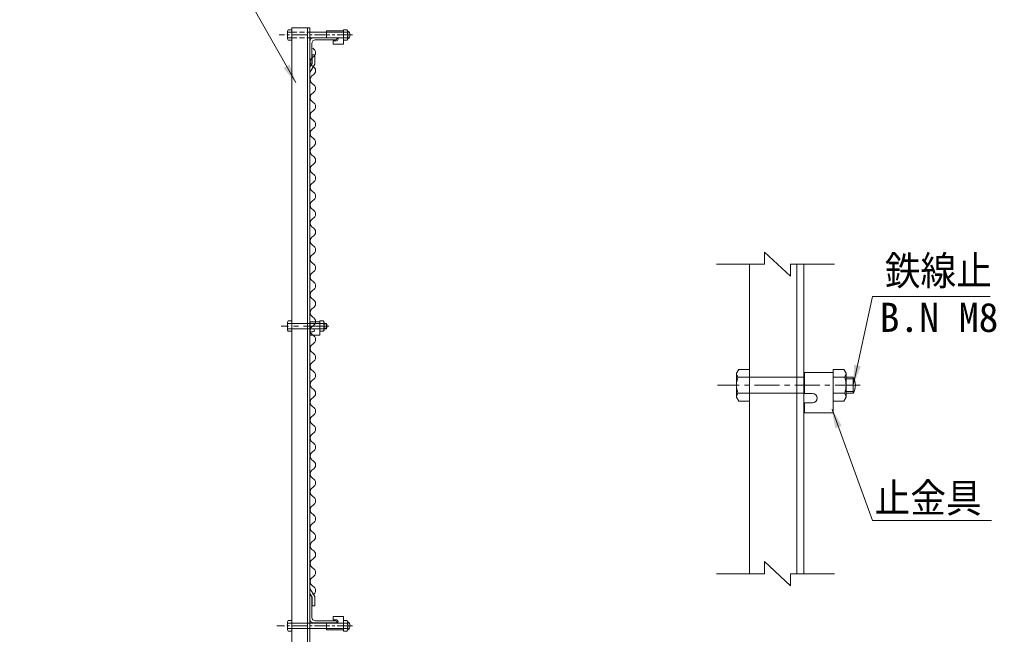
# Model space of a CAD drawing. Units: millimetres, scale not verified. Extents: x -4455 to 4455, y -3150 to 3150.
# Drawn here: x -49 to 1405, y 508 to 1422 of the extents above; entities that cross this region are included whole.
import ezdxf
from ezdxf.enums import TextEntityAlignment as Align

# ---------------------------------------------------------------- set-up
doc = ezdxf.new("R2010")
doc.units = ezdxf.units.MM
doc.header["$LTSCALE"] = 30
for name, pattern in [('DASHED', [7.5, 6, -1.5]), ('USER1', [2, 1.25, -0.25, 0.25, -0.25]), ('USER2', [1.125, 0.75, -0.125, 0.125, -0.125]), ('USER3', [0.375, 0.25, -0.125])]:
    doc.linetypes.add(name, pattern=pattern)
for name, color, linetype, lineweight in [('0-2_6文字', 7, 'Continuous', 9), ('0-5_1部材', 7, 'Continuous', 18), ('0-8_8部品', 7, 'Continuous', 9), ('0-A_2網', 4, 'Continuous', 18), ('0-B_AMI', 3, 'Continuous', 18), ('0-C_7詳細', 7, 'Continuous', 18)]:
    doc.layers.add(name, color=color, linetype=linetype, lineweight=lineweight)
doc.styles.add('ＭＳ ゴシック', font='')
doc.styles.get('ＭＳ ゴシック').set_extended_font_data('MS Gothic')

# ---------------------------------------------------------------- blocks, each defined once
blk = doc.blocks.new('NAMIX5')
at = {"layer": '0-B_AMI'}
for centre, start, end in [((53.3, -300), 118.07249, 241.92751), ((-53.3, -100), 298.07249, 61.92751), ((-53.3, -500), 298.07249, 61.92751), ((53.3, -700), 118.07249, 241.92751), ((-53.3, -900), 298.07249, 61.92751), ((53.3, -1100), 118.07249, 241.92751), ((-53.3, -1300), 298.07249, 61.92751), ((53.3, -1500), 118.07249, 241.92751), ((-53.3, -1700), 298.07249, 61.92751), ((53.3, -1900), 118.07249, 241.92751)]:
    blk.add_arc(centre, 113.3, start, end, dxfattribs=at)
blk = doc.blocks.new('NAMIX13')
at = {"layer": '0-B_AMI'}
for centre, start, end in [((-106.7, -200), 298.07249, 61.92751), ((106.7, -600), 118.07249, 241.92751), ((-106.7, -1000), 298.07249, 61.92751), ((106.7, -1400), 118.07249, 241.92751), ((-106.7, -1800), 298.07249, 61.92751), ((106.7, -2200), 118.07249, 241.92751), ((-106.7, -2600), 298.07249, 61.92751), ((106.7, -3000), 118.07249, 241.92751), ((-106.7, -3400), 298.07249, 61.92751), ((106.7, -3800), 118.07249, 241.92751), ((-106.7, -4200), 298.07249, 61.92751), ((106.7, -4600), 118.07249, 241.92751), ((106.7, -5400), 118.07249, 241.92751), ((-106.7, -5000), 298.07249, 61.92751), ((-106.7, -5800), 298.07249, 61.92751), ((106.7, -6200), 118.07249, 241.92751), ((-106.7, -6600), 298.07249, 61.92751), ((106.7, -7000), 118.07249, 241.92751), ((-106.7, -7400), 298.07249, 61.92751), ((106.7, -7800), 118.07249, 241.92751), ((-106.7, -8200), 298.07249, 61.92751), ((106.7, -8600), 118.07249, 241.92751)]:
    blk.add_arc(centre, 226.7, start, end, dxfattribs=at)
blk = doc.blocks.new('NAMI')
at = {"layer": '0-B_AMI'}
for centre, start, end in [((-106.7, -200), 298.07249, 61.92751), ((106.7, -600), 118.07249, 241.92751)]:
    blk.add_arc(centre, 226.7, start, end, dxfattribs=at)

msp = doc.modelspace()

# ---------------------------------------------------------------- linework, layer by layer
at = {"layer": '0-2_6文字'}
msp.add_lwpolyline([(-49.09, 1529.1), (248.59, 1529.1), (362.12, 1328.55)], dxfattribs=at)
msp.add_solid([(363.11, 1326.81), (343.79, 1350.35), (352.86, 1355.49)], dxfattribs=at)
at = {"layer": '0-5_1部材', "color": 1, "linetype": 'USER2'}
for p, q in [((446.5, 1399.37), (337.59, 1399.37)), ((446.5, 520.47), (333.88, 520.47))]:
    msp.add_line(p, q, dxfattribs=at)
at = {"layer": '0-5_1部材', "lineweight": 9}
for p, q in [((356.27, 1409.92), (356.27, 289.92)), ((356.27, 1409.92), (383.27, 1409.92)), ((379.77, 1409.92), (379.77, 289.92)), ((383.27, 1409.92), (383.27, 289.92)), ((383.27, 1354.92), (383.27, 1389.92)), ((386.27, 1356.92), (386.27, 1386.92)), ((388.27, 1394.92), (423.27, 1394.92)), ((391.27, 1391.92), (421.27, 1391.92)), ((423.27, 1394.92), (423.27, 1393.92)), ((390.55, 1369.89), (386.55, 1369.89)), ((386.55, 1369.89), (386.55, 1356.89)), ((390.55, 1369.89), (390.55, 1355.78)), ((383.27, 1351.48), (386.55, 1356.89)), ((383.27, 1343.77), (390.55, 1355.78)), ((383.27, 1354.92), (384.27, 1354.92)), ((383.27, 576), (390.57, 564.04)), ((383.27, 569.92), (383.27, 529.92)), ((383.27, 568.32), (386.57, 562.91)), ((383.27, 529.92), (383.27, 564.92)), ((383.27, 564.92), (384.27, 564.92)), ((386.27, 532.92), (386.27, 562.92)), ((386.57, 549.91), (386.57, 562.91)), ((390.57, 549.91), (390.57, 564.04)), ((390.57, 549.91), (386.57, 549.91)), ((349.87, 526.39), (350.98, 528.31)), ((349.87, 514.55), (349.87, 526.39)), ((350.56, 524.47), (356.27, 524.47)), ((350.98, 528.31), (356.27, 528.31)), ((356.27, 512.63), (356.27, 528.31)), ((378.37, 524.47), (433.08, 524.47)), ((423.27, 524.92), (388.27, 524.92)), ((421.27, 527.92), (391.27, 527.92)), ((408.08, 524.65), (422.83, 524.65)), ((408.08, 514.15), (408.08, 524.65)), ((418.08, 529.15), (418.08, 534.15)), ((418.08, 534.15), (433.08, 534.15)), ((418.08, 529.15), (422.83, 529.15)), ((423.27, 524.92), (423.27, 525.92)), ((433.08, 514.15), (433.08, 534.15)), ((433.08, 528.31), (433.08, 512.63)), ((438.37, 528.31), (433.08, 528.31)), ((438.8, 524.47), (433.08, 524.47)), ((439.48, 526.39), (438.37, 528.31)), ((350.56, 516.47), (356.27, 516.47)), ((383.27, 516.47), (437.99, 516.47)), ((408.08, 514.15), (433.08, 514.15)), ((438.8, 516.47), (433.08, 516.47)), ((438.37, 512.63), (433.08, 512.63))]:
    msp.add_line(p, q, dxfattribs=at)
at = {"layer": '0-5_1部材', "color": 3, "linetype": 'DASHED'}
for p, q in [((408.08, 1403.69), (433.08, 1403.69)), ((356.27, 970.35), (397.81, 970.35)), ((356.27, 962.35), (397.81, 962.35)), ((356.27, 524.47), (383.27, 524.47)), ((356.27, 516.47), (383.27, 516.47)), ((408.08, 516.15), (433.08, 516.15))]:
    msp.add_line(p, q, dxfattribs=at)
at = {"layer": '0-5_1部材', "color": 1, "linetype": 'USER1'}
msp.add_line((411.23, 966.35), (340.4, 966.35), dxfattribs=at)
at = {"layer": '0-5_1部材', "color": 3}
for p, q in [((349.87, 972.27), (350.98, 974.19)), ((349.87, 960.43), (349.87, 972.27)), ((350.56, 970.35), (356.27, 970.35)), ((350.56, 962.35), (356.27, 962.35)), ((350.98, 974.19), (356.27, 974.19)), ((356.27, 958.51), (356.27, 974.19)), ((383.61, 972.67), (383.61, 962.17)), ((383.61, 972.67), (397.81, 972.67)), ((383.61, 962.17), (387.56, 962.17)), ((397.81, 958.51), (397.81, 974.19)), ((397.81, 972.67), (397.81, 952.67)), ((403.53, 970.35), (397.81, 970.35)), ((403.53, 962.35), (397.81, 962.35)), ((404.21, 960.43), (403.1, 958.51)), ((404.21, 960.43), (404.21, 972.27)), ((404.21, 970.35), (407.77, 970.35)), ((404.21, 969.55), (408.17, 969.55)), ((404.21, 963.15), (408.17, 963.15)), ((404.21, 962.35), (407.77, 962.35)), ((407.77, 962.35), (407.77, 970.35)), ((383.61, 957.67), (387.56, 957.67)), ((383.61, 957.67), (383.61, 952.67)), ((383.61, 952.67), (397.81, 952.67)), ((403.1, 958.51), (397.81, 958.51))]:
    msp.add_line(p, q, dxfattribs=at)
for points in [[(349.87, 960.43), (350.98, 958.51), (356.27, 958.51)], [(404.21, 972.27), (403.1, 974.19), (397.81, 974.19)]]:
    msp.add_lwpolyline(points, dxfattribs=at)
at = {"layer": '0-5_1部材', "lineweight": 9}
for points in [[(439.48, 526.39), (439.48, 514.55), (438.37, 512.63)], [(349.87, 514.55), (350.98, 512.63), (356.27, 512.63)]]:
    msp.add_lwpolyline(points, dxfattribs=at)
for centre, radius, start, end in [((436.33, 1399.37), 6.71, 298.05542, 61.94458), ((388.27, 1389.92), 5, 90, 180), ((391.27, 1386.92), 5, 90, 180), ((421.27, 1393.92), 2, 270, 0), ((384.27, 1356.92), 2, 270, 0), ((384.27, 562.92), 2, 0, 90), ((352.9, 526.39), 3.03, 180, 219.3382), ((361.87, 520.47), 12, 160.52878, 199.47122), ((388.27, 529.92), 5, 180, 270), ((391.27, 532.92), 5, 180, 270), ((421.27, 525.92), 2, 0, 90), ((422.83, 526.9), 2.25, 270, 90), ((436.45, 526.39), 3.03, 320.6618, 0), ((427.48, 520.47), 12, 340.52878, 19.47122), ((436.33, 520.47), 6.71, 298.05542, 61.94458), ((352.9, 514.55), 3.03, 140.6618, 180), ((436.45, 514.55), 3.03, 0, 39.3382)]:
    msp.add_arc(centre, radius, start, end, dxfattribs=at)
at = {"layer": '0-5_1部材', "color": 3}
for centre, radius, start, end in [((352.9, 972.27), 3.03, 180, 219.3382), ((361.87, 966.35), 12, 160.52878, 199.47122), ((352.9, 960.43), 3.03, 140.6618, 180), ((387.56, 959.92), 2.25, 270, 90), ((401.18, 972.27), 3.03, 320.6618, 0), ((392.21, 966.35), 12, 340.52878, 19.47122), ((401.18, 960.43), 3.03, 0, 39.3382), ((400.84, 966.35), 8, 330, 30)]:
    msp.add_arc(centre, radius, start, end, dxfattribs=at)
at = {"layer": '0-8_8部品'}
for p, q in [((349.87, 1405.29), (350.98, 1407.21)), ((349.87, 1393.45), (349.87, 1405.29)), ((350.56, 1403.37), (356.27, 1403.37)), ((350.98, 1407.21), (356.27, 1407.21)), ((356.27, 1391.53), (356.27, 1407.21)), ((383.27, 1403.37), (433.08, 1403.37)), ((408.08, 1405.69), (408.08, 1395.19)), ((438.37, 1407.21), (433.08, 1407.21)), ((433.08, 1391.53), (433.08, 1407.21)), ((438.8, 1403.37), (433.08, 1403.37)), ((439.48, 1405.29), (438.37, 1407.21)), ((439.48, 1393.45), (439.48, 1405.29)), ((350.56, 1395.37), (356.27, 1395.37)), ((383.27, 1395.37), (433.08, 1395.37)), ((408.08, 1395.19), (422.83, 1395.19)), ((418.08, 1390.69), (422.83, 1390.69)), ((418.08, 1390.69), (418.08, 1385.69)), ((418.08, 1385.69), (433.08, 1385.69)), ((438.8, 1395.37), (433.08, 1395.37)), ((438.37, 1391.53), (433.08, 1391.53)), ((439.48, 1393.45), (438.37, 1391.53))]:
    msp.add_line(p, q, dxfattribs=at)
at = {"layer": '0-8_8部品', "color": 3, "linetype": 'USER3', "lineweight": 18}
for p, q in [((356.27, 1403.37), (383.27, 1403.37)), ((356.27, 1395.37), (383.27, 1395.37))]:
    msp.add_line(p, q, dxfattribs=at)
at = {"layer": '0-8_8部品'}
for points in [[(408.08, 1405.69), (433.08, 1405.69), (433.08, 1385.69)], [(349.87, 1393.45), (350.98, 1391.53), (356.27, 1391.53)]]:
    msp.add_lwpolyline(points, dxfattribs=at)
for centre, radius, start, end in [((352.9, 1405.29), 3.03, 180, 219.3382), ((361.87, 1399.37), 12, 160.52878, 199.47122), ((436.45, 1405.29), 3.03, 320.6618, 0), ((427.48, 1399.37), 12, 340.52878, 19.47122), ((352.9, 1393.45), 3.03, 140.6618, 180), ((422.83, 1392.94), 2.25, 270, 90), ((436.45, 1393.45), 3.03, 0, 39.3382)]:
    msp.add_arc(centre, radius, start, end, dxfattribs=at)
at = {"layer": '0-B_AMI'}
for centre, start, end in [((384.05, 812.93), 298.07249, 61.92751), ((391.16, 799.6), 118.07249, 241.92751), ((384.05, 786.26), 298.07249, 61.92751), ((391.16, 772.93), 118.07249, 241.92751), ((384.05, 759.6), 298.07249, 61.92751), ((391.16, 746.26), 118.07249, 241.92751), ((384.05, 732.93), 298.07249, 61.92751), ((391.16, 719.6), 118.07249, 241.92751), ((384.05, 706.26), 298.07249, 61.92751), ((391.16, 692.93), 118.07249, 241.92751), ((384.05, 679.6), 298.07249, 61.92751), ((391.16, 666.26), 118.07249, 241.92751), ((384.05, 652.93), 298.07249, 61.92751), ((391.16, 639.6), 118.07249, 241.92751), ((384.05, 626.26), 298.07249, 61.92751), ((391.16, 612.93), 118.07249, 241.92751), ((384.05, 599.6), 298.07249, 61.92751), ((391.16, 586.26), 118.07249, 241.92751), ((384.05, 572.93), 298.07249, 61.92751)]:
    msp.add_arc(centre, 7.56, start, end, dxfattribs=at)
at = {"layer": '0-C_7詳細', "color": 4}
for p, q in [((1060.01, 1058.32), (1060.01, 1076.32)), ((1098.78, 1040.32), (1060.01, 1076.32)), ((1060.01, 1058.32), (988.45, 1058.32)), ((1098.78, 1058.32), (1164.05, 1058.32)), ((1098.78, 1058.32), (1098.78, 1040.32)), ((1098.78, 579.83), (1060.01, 615.83)), ((1060.01, 597.83), (1060.01, 615.83)), ((1060.01, 597.83), (988.45, 597.83)), ((1098.78, 597.83), (1164.05, 597.83)), ((1098.78, 597.83), (1098.78, 579.83))]:
    msp.add_line(p, q, dxfattribs=at)
at = {"layer": '0-C_7詳細', "lineweight": 9}
for p, q in [((1037.61, 1058.32), (1037.61, 597.83)), ((1108.11, 1058.32), (1108.11, 597.83)), ((1118.61, 1058.32), (1118.61, 597.83)), ((1018.41, 896.11), (1021.74, 901.87)), ((1021.74, 901.87), (1037.61, 901.87)), ((1037.61, 854.83), (1037.61, 901.87)), ((1162.23, 854.83), (1162.23, 901.87)), ((1178.11, 901.87), (1162.23, 901.87)), ((1181.43, 896.11), (1178.11, 901.87)), ((1018.41, 860.59), (1018.41, 896.11)), ((1020.47, 890.35), (1037.61, 890.35)), ((1119.63, 897.31), (1119.63, 865.81)), ((1119.63, 897.31), (1162.23, 897.31)), ((1162.23, 897.31), (1162.23, 837.31)), ((1179.37, 890.35), (1162.23, 890.35)), ((1181.43, 860.59), (1181.43, 896.11)), ((1181.43, 890.35), (1192.09, 890.35)), ((1192.09, 866.35), (1192.09, 890.35)), ((1018.41, 860.59), (1021.74, 854.83)), ((1020.47, 866.35), (1037.61, 866.35)), ((1119.63, 865.81), (1131.48, 865.81)), ((1179.37, 866.35), (1162.23, 866.35)), ((1181.43, 866.35), (1192.09, 866.35)), ((1021.74, 854.83), (1037.61, 854.83)), ((1118.61, 730), (1118.61, 850)), ((1119.63, 852.31), (1119.63, 837.31)), ((1119.63, 852.31), (1131.48, 852.31)), ((1119.63, 837.31), (1162.23, 837.31))]:
    msp.add_line(p, q, dxfattribs=at)
at = {"layer": '0-C_7詳細', "color": 3, "linetype": 'DASHED'}
for p, q in [((1037.61, 890.35), (1119.63, 890.35)), ((1037.61, 866.35), (1119.63, 866.35))]:
    msp.add_line(p, q, dxfattribs=at)
at = {"layer": '0-C_7詳細', "color": 1}
for p, q in [((1181.43, 887.95), (1193.3, 887.95)), ((1181.43, 868.75), (1193.3, 868.75))]:
    msp.add_line(p, q, dxfattribs=at)
at = {"layer": '0-C_7詳細', "color": 1, "linetype": 'USER1'}
msp.add_line((1202.49, 878.35), (989.99, 878.35), dxfattribs=at)
at = {"layer": '0-C_7詳細', "color": 1}
for points in [[(1396.01, 1010.32), (1220.86, 1010.32), (1192.52, 880.31)], [(1397.81, 676.82), (1220.86, 676.82), (1160.64, 842.33)]]:
    msp.add_lwpolyline(points, dxfattribs=at)
at = {"layer": '0-C_7詳細', "lineweight": 9}
msp.add_lwpolyline([(1181.43, 860.59), (1178.11, 854.83), (1162.23, 854.83)], dxfattribs=at)
for centre, radius, start, end in [((1027.5, 896.11), 9.09, 180, 219.3382), ((1054.41, 878.35), 36, 160.52878, 199.47122), ((1145.43, 878.35), 36, 340.52878, 19.47122), ((1172.35, 896.11), 9.09, 320.6618, 0), ((1171.31, 878.35), 24, 330, 30), ((1027.5, 860.59), 9.09, 140.6618, 180), ((1131.48, 859.06), 6.75, 270, 90), ((1172.35, 860.59), 9.09, 0, 39.3382)]:
    msp.add_arc(centre, radius, start, end, dxfattribs=at)
at = {"layer": '0-C_7詳細', "color": 1}
for points in [[(1192.09, 878.35), (1193.39, 908.77), (1203.57, 906.55)], [(1159.96, 844.21), (1175.11, 817.8), (1165.32, 814.24)]]:
    msp.add_solid(points, dxfattribs=at)

# ---------------------------------------------------------------- block references
at = {"layer": '0-A_2網'}
for name, p, xscale, yscale in [('NAMI', (387.6, 1379.6), 0.03333333, 0.03333333), ('NAMI', (387.6, 1352.93), 0.03333333, 0.03333333), ('NAMI', (387.6, 1326.26), 0.03333333, 0.03333333), ('NAMI', (387.6, 1299.6), 0.03333333, 0.03333333), ('NAMI', (387.6, 1272.93), 0.03333333, 0.03333333), ('NAMIX5', (387.6, 1246.26), 0.06666667, 0.06666667), ('NAMIX13', (387.6, 1112.93), 0.03333333, 0.03333333)]:
    msp.add_blockref(name, p, dxfattribs=dict(at, xscale=xscale, yscale=yscale))

# ---------------------------------------------------------------- texts
at = {"layer": '0-C_7詳細', "color": 3, "style": 'ＭＳ ゴシック', "width": 0.9}
for s, p in [('鉄線止', (1239.04, 1014.08)), ('止金具', (1223.89, 675.87))]:
    msp.add_text(s, height=43.33, dxfattribs=at).set_placement(p, align=Align.BOTTOM_LEFT)
at = {"layer": '0-C_7詳細', "color": 3, "style": 'ＭＳ ゴシック'}
msp.add_text('B.N M8', height=43.33, dxfattribs=at).set_placement((1231.43, 944.66), align=Align.BOTTOM_LEFT)

doc.saveas('drawing.dxf')
